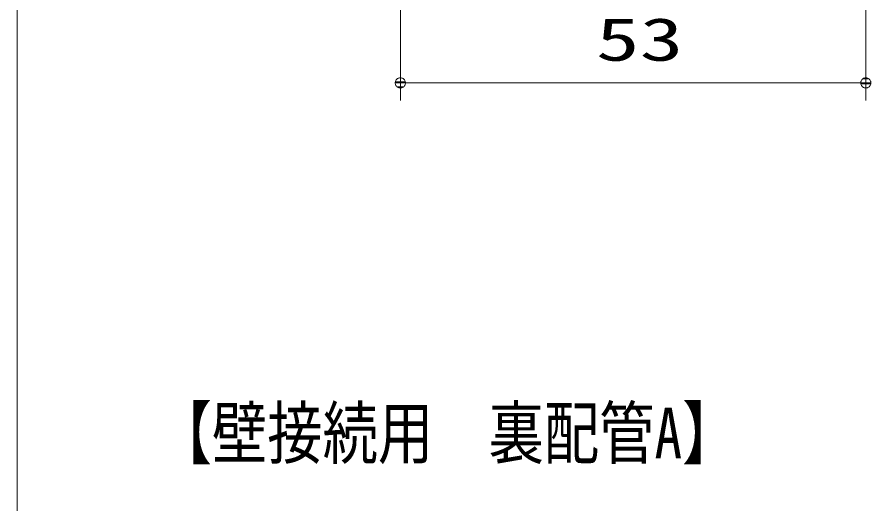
# Model space of a CAD drawing. Units: millimetres on the paper, scale 1:2. Extents: x -305 to 305, y -152 to 152.
# Drawn here: x -73.77 to -25.16, y 30.11 to 57.83 of the extents above; entities that cross this region are included whole.
import ezdxf
from ezdxf.enums import TextEntityAlignment as Align

# ---------------------------------------------------------------- set-up
doc = ezdxf.new("R2010")
doc.units = ezdxf.units.MM
for name, color, linetype, lineweight in [('0-0_TV', 7, 'Continuous', 9), ('0-1_S1', 7, 'Continuous', 9), ('0-3_0', 7, 'Continuous', 9)]:
    doc.layers.add(name, color=color, linetype=linetype, lineweight=lineweight)
doc.styles.add('ＭＳ ゴシック', font='')
doc.styles.get('ＭＳ ゴシック').set_extended_font_data('MS Gothic')

# ---------------------------------------------------------------- blocks, each defined once
blk = doc.blocks.new('_DOTSMALL')
at = {"layer": '0-3_0'}
for p, q in [((0.0746, 0.1), (-0.0746, 0.1)), ((0.1223, -0.0248), (-0.1223, -0.0248))]:
    blk.add_line(p, q, dxfattribs=at)
for points in [[(0.125, 0), (0.124, 0.0157), (0.1211, 0.0311), (0.1162, 0.046), (0.1095, 0.0602), (0.1011, 0.0735), (0.0911, 0.0856), (0.0797, 0.0963), (0.067, 0.1055), (0.0532, 0.1131), (0.0386, 0.1189), (0.0234, 0.1228), (0.0078, 0.1248), (-0.0078, 0.1248), (-0.0234, 0.1228), (-0.0386, 0.1189), (-0.0532, 0.1131), (-0.067, 0.1055), (-0.0797, 0.0963), (-0.0911, 0.0856), (-0.1011, 0.0735), (-0.1095, 0.0602), (-0.1162, 0.046), (-0.1211, 0.0311), (-0.124, 0.0157), (-0.125, 0), (0, 0)], [(-0.125, 0), (-0.124, -0.0157), (-0.1211, -0.0311), (-0.1162, -0.046), (-0.1095, -0.0602), (-0.1011, -0.0735), (-0.0911, -0.0856), (-0.0797, -0.0963), (-0.067, -0.1055), (-0.0532, -0.1131), (-0.0386, -0.1189), (-0.0234, -0.1228), (-0.0078, -0.1248), (0.0078, -0.1248), (0.0234, -0.1228), (0.0386, -0.1189), (0.0532, -0.1131), (0.067, -0.1055), (0.0797, -0.0963), (0.0911, -0.0856), (0.1011, -0.0735), (0.1095, -0.0602), (0.1162, -0.046), (0.1211, -0.0311), (0.124, -0.0157), (0.125, 0), (0, 0)]]:
    blk.add_lwpolyline(points, close=True, dxfattribs=at)

msp = doc.modelspace()

# ---------------------------------------------------------------- linework, layer by layer
at = {"layer": '0-0_TV'}
for p, q in [((-25.449, 79.845), (-25.449, 53.077)), ((-51.949, 64.909), (-51.949, 53.077)), ((-25.449, 54.077), (-51.949, 54.077))]:
    msp.add_line(p, q, dxfattribs=at)
at = {"layer": '0-1_S1'}
msp.add_line((-73.768, 128.791), (-73.768, -54.542), dxfattribs=at)

# ---------------------------------------------------------------- block references
at = {"layer": '0-0_TV', "xscale": 2.32, "yscale": 2.32, "rotation": 180}
msp.add_blockref('_DOTSMALL', (-51.949, 54.077), dxfattribs=at)
at = {"layer": '0-0_TV', "xscale": 2.32, "yscale": 2.32}
msp.add_blockref('_DOTSMALL', (-25.449, 54.077), dxfattribs=at)

# ---------------------------------------------------------------- texts
at = {"layer": '0-0_TV', "style": 'ＭＳ ゴシック'}
for s, height, width, p in [('53', 2.441, 1.5, (-40.815, 54.607)), ('【壁接続用\u3000裏配管A】', 2.886, 0.8, (-65.822, 31.835))]:
    msp.add_text(s, height=height, dxfattribs=dict(at, width=width)).set_placement(p, align=Align.BOTTOM_LEFT)

doc.saveas('drawing.dxf')
